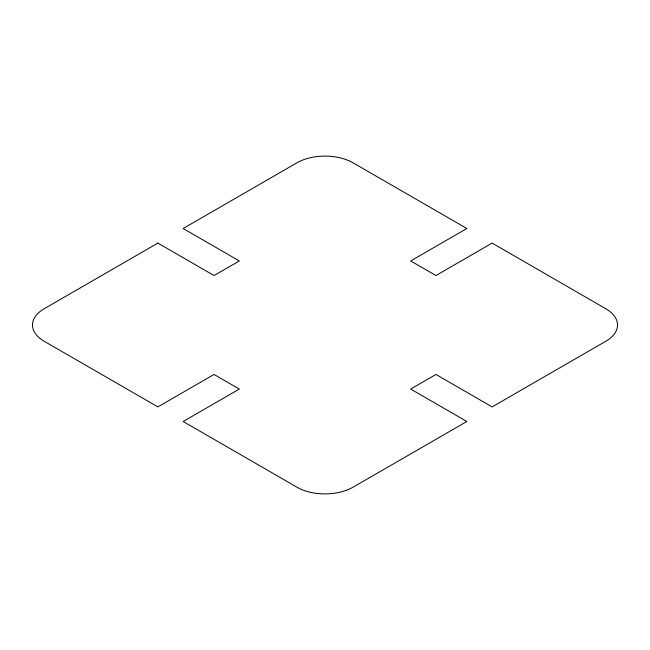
<?xml version="1.0" encoding="UTF-8"?>
<svg xmlns="http://www.w3.org/2000/svg" width="650" height="650" viewBox="0 0 650 650"><rect width="100%" height="100%" fill="white"/><g stroke="black" fill="none" stroke-linecap="round" stroke-linejoin="round"><path stroke-width="0.97" d="M157.869 243.1L44.111 308.783A39.723 22.937 0 0 0 44.111 341.217L157.869 406.9L214.045 374.465L239.33 389.058L183.146 421.493L296.912 487.175A39.723 22.937 0 0 0 353.088 487.175L466.854 421.493L410.67 389.058L435.955 374.465L492.131 406.9L605.889 341.217A39.723 22.937 0 0 0 605.889 308.783L492.131 243.1L435.955 275.535L410.67 260.942L466.854 228.507L353.088 162.825A39.723 22.937 0 0 0 296.912 162.825L183.146 228.507L239.33 260.942L214.045 275.535L157.869 243.1"/></g></svg>
